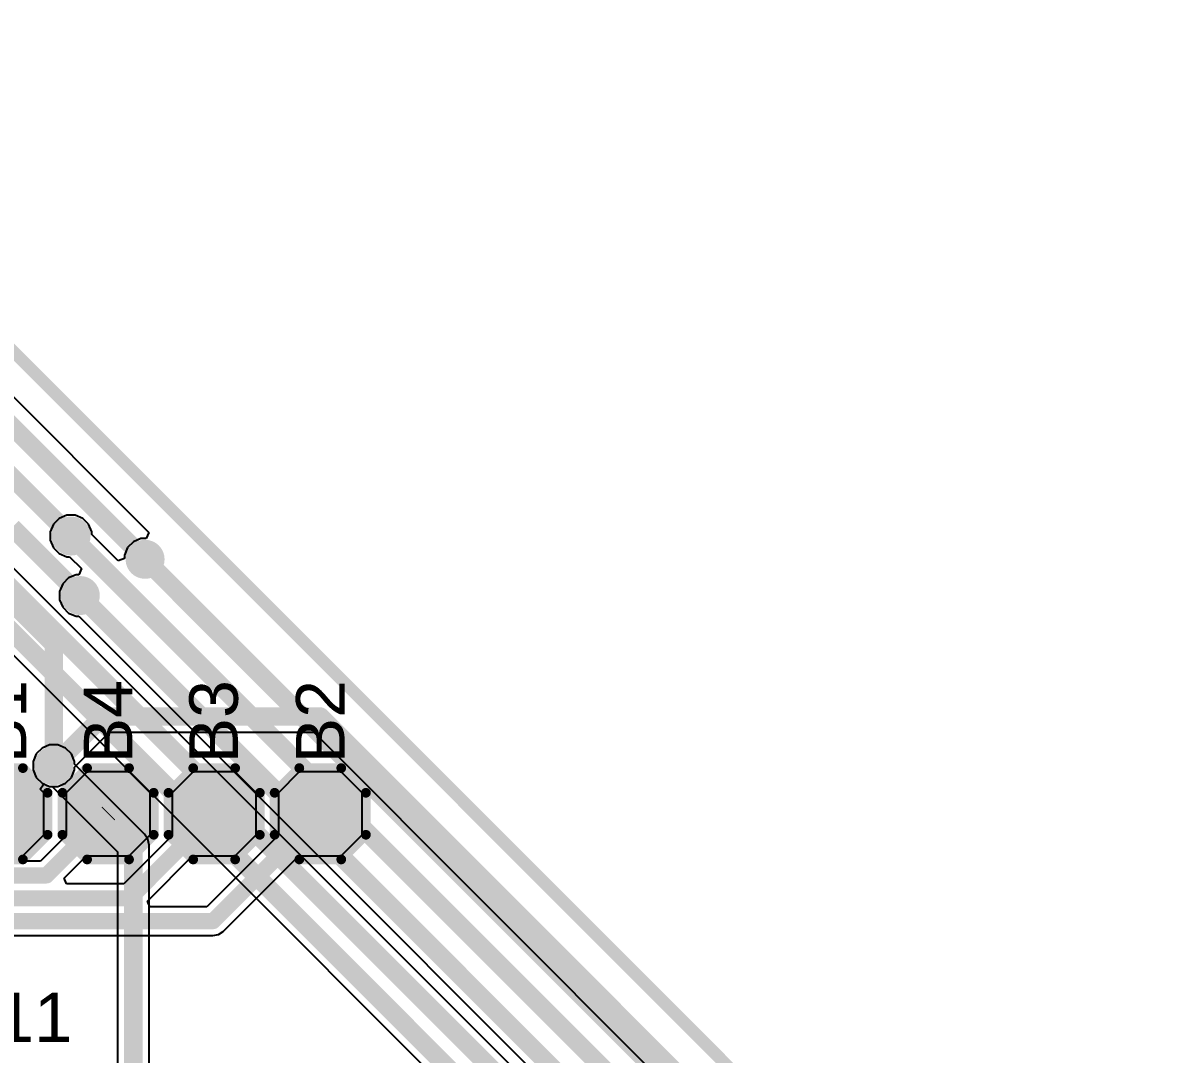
# Model space of a CAD drawing. Header units: millimetres. Extents: x -0.27 to 3.94, y -1.19 to 3.
# Drawn here: x 3.025 to 3.942, y 1.925 to 2.761 of the extents above; entities that cross this region are included whole.
import ezdxf

# ---------------------------------------------------------------- set-up
doc = ezdxf.new("R2010")
doc.units = ezdxf.units.MM
doc.header["$MEASUREMENT"] = 0
for name, color, linetype in [('BottomLayer', 5, 'Continuous'), ('BottomSolder', 6, 'Continuous'), ('Mechanical2', 216, 'Continuous'), ('TopLayer', 1, 'Continuous'), ('TopOverlay', 2, 'Continuous'), ('TopPaste', 8, 'Continuous'), ('TopSolder', 216, 'Continuous'), ('ViaHoleLayer', 16, 'Continuous')]:
    doc.layers.add(name, color=color, linetype=linetype)
doc.styles.add('Arial', font='', dxfattribs={"height": 0.2})
doc.styles.get('Arial').set_extended_font_data('Arial')

# ---------------------------------------------------------------- blocks, each defined once
blk = doc.blocks.new('T__________111')
at = {"layer": 'TopLayer'}
blk.add_hatch(color=1, dxfattribs=at).paths.add_polyline_path([(0.015, 0.03), (-0.015, 0.03), (-0.03, 0.015), (-0.03, -0.015), (-0.015, -0.03), (0.015, -0.03), (0.03, -0.015), (0.03, 0.015)])
at = {"layer": 'TopPaste'}
blk.add_hatch(color=8, dxfattribs=at).paths.add_polyline_path([(0.015, 0.03), (-0.015, 0.03), (-0.03, 0.015), (-0.03, -0.015), (-0.015, -0.03), (0.015, -0.03), (0.03, -0.015), (0.03, 0.015)])
at = {"layer": 'TopSolder'}
blk.add_hatch(color=216, dxfattribs=at).paths.add_polyline_path([(0.017, 0.034), (-0.017, 0.034), (-0.034, 0.017), (-0.034, -0.017), (-0.017, -0.034), (0.017, -0.034), (0.034, -0.017), (0.034, 0.017)])
at = {"layer": 'TopOverlay', "const_width": 0.00787}
for points in [[(-0.037, 0.017), (-0.017, 0.037)], [(-0.017, 0.037), (0.017, 0.037)], [(-0.017, 0.037), (0.017, 0.037)], [(0.017, 0.037), (0.037, 0.017)], [(-0.037, -0.017), (-0.037, 0.017)], [(0.037, -0.017), (0.037, 0.017)], [(-0.037, -0.017), (-0.017, -0.037)], [(0.017, -0.037), (0.037, -0.017)], [(-0.017, -0.037), (0.017, -0.037)], [(-0.017, -0.037), (0.017, -0.037)]]:
    blk.add_lwpolyline(points, dxfattribs=at)
at = {"layer": 'TopOverlay', "const_width": 0.00394}
for points in [[(-0.01897, 0.037, 1), (-0.01503, 0.037, 1)], [(-0.01897, 0.037, 1), (-0.01503, 0.037, 1)], [(-0.01897, 0.037, 1), (-0.01503, 0.037, 1)], [(0.01503, 0.037, 1), (0.01897, 0.037, 1)], [(0.01503, 0.037, 1), (0.01897, 0.037, 1)], [(0.01503, 0.037, 1), (0.01897, 0.037, 1)], [(-0.03897, 0.017, 1), (-0.03503, 0.017, 1)], [(-0.03897, 0.017, 1), (-0.03503, 0.017, 1)], [(0.03503, 0.017, 1), (0.03897, 0.017, 1)], [(0.03503, 0.017, 1), (0.03897, 0.017, 1)], [(-0.03897, -0.017, 1), (-0.03503, -0.017, 1)], [(-0.03897, -0.017, 1), (-0.03503, -0.017, 1)], [(0.03503, -0.017, 1), (0.03897, -0.017, 1)], [(0.03503, -0.017, 1), (0.03897, -0.017, 1)], [(-0.01897, -0.037, 1), (-0.01503, -0.037, 1)], [(-0.01897, -0.037, 1), (-0.01503, -0.037, 1)], [(-0.01897, -0.037, 1), (-0.01503, -0.037, 1)], [(0.01503, -0.037, 1), (0.01897, -0.037, 1)], [(0.01503, -0.037, 1), (0.01897, -0.037, 1)], [(0.01503, -0.037, 1), (0.01897, -0.037, 1)]]:
    blk.add_lwpolyline(points, format="xyb", close=True, dxfattribs=at)
blk = doc.blocks.new('T__________112')
at = {"layer": 'TopLayer'}
blk.add_hatch(color=1, dxfattribs=at).paths.add_polyline_path([(0.015, 0.03), (-0.015, 0.03), (-0.03, 0.015), (-0.03, -0.015), (-0.015, -0.03), (0.015, -0.03), (0.03, -0.015), (0.03, 0.015)])
at = {"layer": 'TopPaste'}
blk.add_hatch(color=8, dxfattribs=at).paths.add_polyline_path([(0.015, 0.03), (-0.015, 0.03), (-0.03, 0.015), (-0.03, -0.015), (-0.015, -0.03), (0.015, -0.03), (0.03, -0.015), (0.03, 0.015)])
at = {"layer": 'TopSolder'}
blk.add_hatch(color=216, dxfattribs=at).paths.add_polyline_path([(0.017, 0.034), (-0.017, 0.034), (-0.034, 0.017), (-0.034, -0.017), (-0.017, -0.034), (0.017, -0.034), (0.034, -0.017), (0.034, 0.017)])
at = {"layer": 'TopOverlay', "const_width": 0.00787}
for points in [[(-0.037, 0.017), (-0.017, 0.037)], [(-0.017, 0.037), (0.017, 0.037)], [(-0.017, 0.037), (0.017, 0.037)], [(0.017, 0.037), (0.037, 0.017)], [(-0.037, -0.017), (-0.037, 0.017)], [(0.037, -0.017), (0.037, 0.017)], [(-0.037, -0.017), (-0.017, -0.037)], [(0.017, -0.037), (0.037, -0.017)], [(-0.017, -0.037), (0.017, -0.037)], [(-0.017, -0.037), (0.017, -0.037)]]:
    blk.add_lwpolyline(points, dxfattribs=at)
at = {"layer": 'TopOverlay', "const_width": 0.00394}
for points in [[(-0.01897, 0.037, 1), (-0.01503, 0.037, 1)], [(-0.01897, 0.037, 1), (-0.01503, 0.037, 1)], [(-0.01897, 0.037, 1), (-0.01503, 0.037, 1)], [(0.01503, 0.037, 1), (0.01897, 0.037, 1)], [(0.01503, 0.037, 1), (0.01897, 0.037, 1)], [(0.01503, 0.037, 1), (0.01897, 0.037, 1)], [(-0.03897, 0.017, 1), (-0.03503, 0.017, 1)], [(-0.03897, 0.017, 1), (-0.03503, 0.017, 1)], [(0.03503, 0.017, 1), (0.03897, 0.017, 1)], [(0.03503, 0.017, 1), (0.03897, 0.017, 1)], [(-0.03897, -0.017, 1), (-0.03503, -0.017, 1)], [(-0.03897, -0.017, 1), (-0.03503, -0.017, 1)], [(0.03503, -0.017, 1), (0.03897, -0.017, 1)], [(0.03503, -0.017, 1), (0.03897, -0.017, 1)], [(-0.01897, -0.037, 1), (-0.01503, -0.037, 1)], [(-0.01897, -0.037, 1), (-0.01503, -0.037, 1)], [(-0.01897, -0.037, 1), (-0.01503, -0.037, 1)], [(0.01503, -0.037, 1), (0.01897, -0.037, 1)], [(0.01503, -0.037, 1), (0.01897, -0.037, 1)], [(0.01503, -0.037, 1), (0.01897, -0.037, 1)]]:
    blk.add_lwpolyline(points, format="xyb", close=True, dxfattribs=at)
blk = doc.blocks.new('T__________113')
at = {"layer": 'TopLayer'}
blk.add_hatch(color=1, dxfattribs=at).paths.add_polyline_path([(0.015, 0.03), (-0.015, 0.03), (-0.03, 0.015), (-0.03, -0.015), (-0.015, -0.03), (0.015, -0.03), (0.03, -0.015), (0.03, 0.015)])
at = {"layer": 'TopPaste'}
blk.add_hatch(color=8, dxfattribs=at).paths.add_polyline_path([(0.015, 0.03), (-0.015, 0.03), (-0.03, 0.015), (-0.03, -0.015), (-0.015, -0.03), (0.015, -0.03), (0.03, -0.015), (0.03, 0.015)])
at = {"layer": 'TopSolder'}
blk.add_hatch(color=216, dxfattribs=at).paths.add_polyline_path([(0.017, 0.034), (-0.017, 0.034), (-0.034, 0.017), (-0.034, -0.017), (-0.017, -0.034), (0.017, -0.034), (0.034, -0.017), (0.034, 0.017)])
at = {"layer": 'TopOverlay', "const_width": 0.00787}
for points in [[(-0.037, 0.017), (-0.017, 0.037)], [(-0.017, 0.037), (0.017, 0.037)], [(-0.017, 0.037), (0.017, 0.037)], [(0.017, 0.037), (0.037, 0.017)], [(-0.037, -0.017), (-0.037, 0.017)], [(0.037, -0.017), (0.037, 0.017)], [(-0.037, -0.017), (-0.017, -0.037)], [(0.017, -0.037), (0.037, -0.017)], [(-0.017, -0.037), (0.017, -0.037)], [(-0.017, -0.037), (0.017, -0.037)]]:
    blk.add_lwpolyline(points, dxfattribs=at)
at = {"layer": 'TopOverlay', "const_width": 0.00394}
for points in [[(-0.01897, 0.037, 1), (-0.01503, 0.037, 1)], [(-0.01897, 0.037, 1), (-0.01503, 0.037, 1)], [(-0.01897, 0.037, 1), (-0.01503, 0.037, 1)], [(0.01503, 0.037, 1), (0.01897, 0.037, 1)], [(0.01503, 0.037, 1), (0.01897, 0.037, 1)], [(0.01503, 0.037, 1), (0.01897, 0.037, 1)], [(-0.03897, 0.017, 1), (-0.03503, 0.017, 1)], [(-0.03897, 0.017, 1), (-0.03503, 0.017, 1)], [(0.03503, 0.017, 1), (0.03897, 0.017, 1)], [(0.03503, 0.017, 1), (0.03897, 0.017, 1)], [(-0.03897, -0.017, 1), (-0.03503, -0.017, 1)], [(-0.03897, -0.017, 1), (-0.03503, -0.017, 1)], [(0.03503, -0.017, 1), (0.03897, -0.017, 1)], [(0.03503, -0.017, 1), (0.03897, -0.017, 1)], [(-0.01897, -0.037, 1), (-0.01503, -0.037, 1)], [(-0.01897, -0.037, 1), (-0.01503, -0.037, 1)], [(-0.01897, -0.037, 1), (-0.01503, -0.037, 1)], [(0.01503, -0.037, 1), (0.01897, -0.037, 1)], [(0.01503, -0.037, 1), (0.01897, -0.037, 1)], [(0.01503, -0.037, 1), (0.01897, -0.037, 1)]]:
    blk.add_lwpolyline(points, format="xyb", close=True, dxfattribs=at)
blk = doc.blocks.new('T__________114')
at = {"layer": 'TopLayer'}
blk.add_hatch(color=1, dxfattribs=at).paths.add_polyline_path([(0.015, 0.03), (-0.015, 0.03), (-0.03, 0.015), (-0.03, -0.015), (-0.015, -0.03), (0.015, -0.03), (0.03, -0.015), (0.03, 0.015)])
at = {"layer": 'TopPaste'}
blk.add_hatch(color=8, dxfattribs=at).paths.add_polyline_path([(0.015, 0.03), (-0.015, 0.03), (-0.03, 0.015), (-0.03, -0.015), (-0.015, -0.03), (0.015, -0.03), (0.03, -0.015), (0.03, 0.015)])
at = {"layer": 'TopSolder'}
blk.add_hatch(color=216, dxfattribs=at).paths.add_polyline_path([(0.017, 0.034), (-0.017, 0.034), (-0.034, 0.017), (-0.034, -0.017), (-0.017, -0.034), (0.017, -0.034), (0.034, -0.017), (0.034, 0.017)])
at = {"layer": 'TopOverlay', "const_width": 0.00787}
for points in [[(-0.037, 0.017), (-0.017, 0.037)], [(-0.017, 0.037), (0.017, 0.037)], [(-0.017, 0.037), (0.017, 0.037)], [(0.017, 0.037), (0.037, 0.017)], [(-0.037, -0.017), (-0.037, 0.017)], [(0.037, -0.017), (0.037, 0.017)], [(-0.037, -0.017), (-0.017, -0.037)], [(0.017, -0.037), (0.037, -0.017)], [(-0.017, -0.037), (0.017, -0.037)], [(-0.017, -0.037), (0.017, -0.037)]]:
    blk.add_lwpolyline(points, dxfattribs=at)
at = {"layer": 'TopOverlay', "const_width": 0.00394}
for points in [[(-0.01897, 0.037, 1), (-0.01503, 0.037, 1)], [(-0.01897, 0.037, 1), (-0.01503, 0.037, 1)], [(-0.01897, 0.037, 1), (-0.01503, 0.037, 1)], [(0.01503, 0.037, 1), (0.01897, 0.037, 1)], [(0.01503, 0.037, 1), (0.01897, 0.037, 1)], [(0.01503, 0.037, 1), (0.01897, 0.037, 1)], [(-0.03897, 0.017, 1), (-0.03503, 0.017, 1)], [(-0.03897, 0.017, 1), (-0.03503, 0.017, 1)], [(0.03503, 0.017, 1), (0.03897, 0.017, 1)], [(0.03503, 0.017, 1), (0.03897, 0.017, 1)], [(-0.03897, -0.017, 1), (-0.03503, -0.017, 1)], [(-0.03897, -0.017, 1), (-0.03503, -0.017, 1)], [(0.03503, -0.017, 1), (0.03897, -0.017, 1)], [(0.03503, -0.017, 1), (0.03897, -0.017, 1)], [(-0.01897, -0.037, 1), (-0.01503, -0.037, 1)], [(-0.01897, -0.037, 1), (-0.01503, -0.037, 1)], [(-0.01897, -0.037, 1), (-0.01503, -0.037, 1)], [(0.01503, -0.037, 1), (0.01897, -0.037, 1)], [(0.01503, -0.037, 1), (0.01897, -0.037, 1)], [(0.01503, -0.037, 1), (0.01897, -0.037, 1)]]:
    blk.add_lwpolyline(points, format="xyb", close=True, dxfattribs=at)

msp = doc.modelspace()

# ---------------------------------------------------------------- hatches: boundary and pattern name
at = {"layer": 'BottomLayer'}
h = msp.add_hatch(color=5, dxfattribs=at)
edge = h.paths.add_edge_path()
edge.add_arc((3.064, 2.345), 0.01181, 0, 360)
h = msp.add_hatch(color=5, dxfattribs=at)
edge = h.paths.add_edge_path()
edge.add_arc((3.124, 2.32615), 0.01181, 0, 360)
h = msp.add_hatch(color=5, dxfattribs=at)
edge = h.paths.add_edge_path()
edge.add_arc((3.0715, 2.29679), 0.01181, 0, 360)
h = msp.add_hatch(color=5, dxfattribs=at)
edge = h.paths.add_edge_path()
edge.add_arc((3.05, 2.159), 0.01181, 0, 360)
at = {"layer": 'BottomSolder'}
h = msp.add_hatch(color=6, dxfattribs=at)
edge = h.paths.add_edge_path()
edge.add_arc((3.064, 2.345), 0.01581, 0, 360)
h = msp.add_hatch(color=6, dxfattribs=at)
edge = h.paths.add_edge_path()
edge.add_arc((3.124, 2.32615), 0.01581, 0, 360)
h = msp.add_hatch(color=6, dxfattribs=at)
edge = h.paths.add_edge_path()
edge.add_arc((3.0715, 2.29679), 0.01581, 0, 360)
h = msp.add_hatch(color=6, dxfattribs=at)
edge = h.paths.add_edge_path()
edge.add_arc((3.05, 2.159), 0.01581, 0, 360)
at = {"layer": 'TopLayer'}
h = msp.add_hatch(color=1, dxfattribs=at)
edge = h.paths.add_edge_path()
edge.add_arc((3.064, 2.345), 0.01181, 0, 360)
h = msp.add_hatch(color=1, dxfattribs=at)
edge = h.paths.add_edge_path()
edge.add_arc((3.124, 2.32615), 0.01181, 0, 360)
h = msp.add_hatch(color=1, dxfattribs=at)
edge = h.paths.add_edge_path()
edge.add_arc((3.0715, 2.29679), 0.01181, 0, 360)
h = msp.add_hatch(color=1, dxfattribs=at)
edge = h.paths.add_edge_path()
edge.add_arc((3.05, 2.159), 0.01181, 0, 360)
at = {"layer": 'TopSolder'}
h = msp.add_hatch(color=216, dxfattribs=at)
edge = h.paths.add_edge_path()
edge.add_arc((3.064, 2.345), 0.01581, 0, 360)
h = msp.add_hatch(color=216, dxfattribs=at)
edge = h.paths.add_edge_path()
edge.add_arc((3.124, 2.32615), 0.01581, 0, 360)
h = msp.add_hatch(color=216, dxfattribs=at)
edge = h.paths.add_edge_path()
edge.add_arc((3.0715, 2.29679), 0.01581, 0, 360)
h = msp.add_hatch(color=216, dxfattribs=at)
edge = h.paths.add_edge_path()
edge.add_arc((3.05, 2.159), 0.01581, 0, 360)
at = {"layer": 'ViaHoleLayer'}
h = msp.add_hatch(color=16, dxfattribs=at)
edge = h.paths.add_edge_path()
edge.add_arc((3.064, 2.345), 0.00591, 0, 360)
h = msp.add_hatch(color=16, dxfattribs=at)
edge = h.paths.add_edge_path()
edge.add_arc((3.124, 2.32615), 0.00591, 0, 360)
h = msp.add_hatch(color=16, dxfattribs=at)
edge = h.paths.add_edge_path()
edge.add_arc((3.0715, 2.29679), 0.00591, 0, 360)
h = msp.add_hatch(color=16, dxfattribs=at)
edge = h.paths.add_edge_path()
edge.add_arc((3.05, 2.159), 0.00591, 0, 360)

# ---------------------------------------------------------------- linework, layer by layer
at = {"layer": 'BottomLayer'}
for p, q in [((2.745, 2.73), (3.12704, 2.34796)), ((3.4279, 1.90839), (2.81727, 2.51901)), ((2.88275, 2.38298), (3.37626, 1.88947)), ((3.05448, 2.35925), (3.04975, 2.35452)), ((3.06066, 2.36181), (3.05448, 2.35925)), ((3.06734, 2.36181), (3.06066, 2.36181)), ((3.07352, 2.35925), (3.06734, 2.36181)), ((3.07825, 2.35452), (3.07352, 2.35925)), ((3.04975, 2.35452), (3.04719, 2.34834)), ((3.04719, 2.34834), (3.04719, 2.34166)), ((3.08081, 2.34834), (3.07825, 2.35452)), ((3.08081, 2.34621), (3.08081, 2.34834)), ((3.04719, 2.34166), (3.04975, 2.33548)), ((3.10219, 2.32484), (3.08081, 2.34621)), ((3.11448, 2.3404), (3.10975, 2.33567)), ((3.12066, 2.34296), (3.11448, 2.3404)), ((3.12497, 2.34296), (3.12066, 2.34296)), ((3.12704, 2.34796), (3.12497, 2.34296)), ((3.04975, 2.33548), (3.05448, 2.33075)), ((3.05448, 2.33075), (3.06066, 2.32819)), ((3.10975, 2.33567), (3.10719, 2.32949)), ((3.06066, 2.32819), (3.06279, 2.32819)), ((3.06279, 2.32819), (3.07238, 2.3186)), ((3.10719, 2.32691), (3.10219, 2.32484)), ((3.10719, 2.32949), (3.10719, 2.32691)), ((3.06816, 2.3136), (3.06198, 2.31104)), ((3.07031, 2.3136), (3.06816, 2.3136)), ((3.07238, 2.3186), (3.07031, 2.3136)), ((3.05725, 2.30631), (3.05469, 2.30013)), ((3.06198, 2.31104), (3.05725, 2.30631)), ((3.05469, 2.30013), (3.05469, 2.29344)), ((3.05469, 2.29344), (3.05725, 2.28726)), ((3.05725, 2.28726), (3.06198, 2.28254)), ((3.06198, 2.28254), (3.06816, 2.27998)), ((3.06816, 2.27998), (3.07029, 2.27998)), ((3.07029, 2.27998), (3.44726, 1.90301)), ((3.04666, 2.17581), (3.04048, 2.17325)), ((3.05334, 2.17581), (3.04666, 2.17581)), ((3.05952, 2.17325), (3.05334, 2.17581)), ((3.03575, 2.16852), (3.03319, 2.16234)), ((3.04048, 2.17325), (3.03575, 2.16852)), ((3.06425, 2.16852), (3.05952, 2.17325)), ((3.06681, 2.16234), (3.06425, 2.16852)), ((3.03319, 2.16234), (3.03319, 2.15566)), ((3.03319, 2.15566), (3.03575, 2.14948)), ((3.06681, 2.16021), (3.06681, 2.16234)), ((3.12354, 2.10349), (3.06681, 2.16021)), ((3.03575, 2.14948), (3.04048, 2.14475)), ((3.04048, 2.14475), (3.04666, 2.14219)), ((3.04666, 2.14219), (3.04879, 2.14219)), ((3.04879, 2.14219), (3.10178, 2.08919)), ((3.1263, 2.09935), (3.12354, 2.10349)), ((3.12727, 2.09447), (3.1263, 2.09935)), ((3.12727, 0.72077), (3.12727, 2.09447)), ((3.10178, 2.08919), (3.10178, 0.71549))]:
    msp.add_line(p, q, dxfattribs=at)
at = {"layer": 'BottomLayer', "const_width": 0.015}
for points in [[(2.80826, 2.51), (3.41888, 1.89938)], [(2.7992, 2.48455), (3.389, 1.89475)], [(3.064, 2.345), (3.575, 1.834)], [(3.064, 2.341), (3.064, 2.345)], [(3.124, 2.32615), (3.819, 1.63115)], [(3.0715, 2.29679), (3.46, 1.90829)], [(3.05, 2.159), (3.11453, 2.09447)], [(3.11453, 0.71549), (3.11453, 2.09447)]]:
    msp.add_lwpolyline(points, dxfattribs=at)
at = {"layer": 'BottomLayer', "const_width": 0.0075}
for points in [[(3.06025, 2.345, 1), (3.06775, 2.345, 1)], [(3.06025, 2.345, 1), (3.06775, 2.345, 1)], [(3.06025, 2.341, 1), (3.06775, 2.341, 1)], [(3.12025, 2.32615, 1), (3.12775, 2.32615, 1)], [(3.06775, 2.29679, 1), (3.07525, 2.29679, 1)], [(3.04625, 2.159, 1), (3.05375, 2.159, 1)], [(3.11078, 2.09447, 1), (3.11828, 2.09447, 1)], [(3.11078, 2.09447, 1), (3.11828, 2.09447, 1)]]:
    msp.add_lwpolyline(points, format="xyb", close=True, dxfattribs=at)
at = {"layer": 'Mechanical2', "const_width": 0.01}
msp.add_lwpolyline([(2.7559, 2.7559), (3.937, 1.5748)], dxfattribs=at)
at = {"layer": 'TopLayer'}
for p, q in [((3.06681, 2.15779), (3.09503, 2.18601)), ((3.09503, 2.18601), (3.26072, 2.18601)), ((3.26072, 2.18601), (3.8742, 1.57253)), ((3.06425, 2.14948), (3.06681, 2.15566)), ((3.06681, 2.15566), (3.06681, 2.15779)), ((3.05952, 2.14475), (3.06425, 2.14948)), ((3.077, 2.154), (3.06, 2.137)), ((3.111, 2.154), (3.077, 2.154)), ((3.128, 2.137), (3.111, 2.154)), ((3.163, 2.154), (3.146, 2.137)), ((3.197, 2.154), (3.163, 2.154)), ((3.214, 2.137), (3.197, 2.154)), ((3.249, 2.154), (3.232, 2.137)), ((3.283, 2.154), (3.249, 2.154)), ((3.3, 2.137), (3.283, 2.154)), ((3.03909, 2.13991), (3.04192, 2.14415)), ((3.042, 2.137), (3.03909, 2.13991)), ((3.04192, 2.14415), (3.04666, 2.14219)), ((3.04666, 2.14219), (3.05334, 2.14219)), ((3.05334, 2.14219), (3.05952, 2.14475)), ((3.042, 2.103), (3.042, 2.137)), ((3.06, 2.137), (3.06, 2.103)), ((3.128, 2.103), (3.128, 2.137)), ((3.146, 2.137), (3.146, 2.103)), ((3.214, 2.103), (3.214, 2.137)), ((3.232, 2.137), (3.232, 2.103)), ((3.3, 2.103), (3.3, 2.137)), ((3.02573, 2.08673), (3.042, 2.103)), ((3.06021, 2.10279), (3.03915, 2.08173)), ((3.06, 2.103), (3.06021, 2.10279)), ((3.14621, 2.10279), (3.10665, 2.06323)), ((3.111, 2.086), (3.128, 2.103)), ((3.146, 2.103), (3.14621, 2.10279)), ((3.23221, 2.10279), (3.17414, 2.04473)), ((3.197, 2.086), (3.214, 2.103)), ((3.232, 2.103), (3.23221, 2.10279)), ((3.283, 2.086), (3.3, 2.103)), ((3.02677, 2.08173), (3.02573, 2.08673)), ((3.05843, 2.06785), (3.07679, 2.08621)), ((3.07679, 2.08621), (3.077, 2.086)), ((3.077, 2.086), (3.111, 2.086)), ((3.12593, 2.04934), (3.16279, 2.08621)), ((3.16279, 2.08621), (3.163, 2.086)), ((3.163, 2.086), (3.197, 2.086)), ((3.18729, 2.02471), (3.24879, 2.08621)), ((3.24879, 2.08621), (3.249, 2.086)), ((3.249, 2.086), (3.283, 2.086)), ((3.03915, 2.08173), (3.02677, 2.08173)), ((3.06034, 2.06323), (3.05843, 2.06785)), ((3.10665, 2.06323), (3.06034, 2.06323)), ((3.12784, 2.04473), (3.12593, 2.04934)), ((3.17414, 2.04473), (3.12784, 2.04473)), ((2.91522, 2.02127), (3.179, 2.02127)), ((3.179, 2.02127), (3.18349, 2.02217)), ((3.18349, 2.02217), (3.18729, 2.02471))]:
    msp.add_line(p, q, dxfattribs=at)
for points, const_width in [([(2.99815, 2.452), (3.124, 2.32615)], 0.015), ([(3.007, 2.402), (3.064, 2.345)], 0.015), ([(3.01629, 2.352), (3.0715, 2.29679)], 0.015), ([(2.98133, 2.32615), (3.05, 2.25748)], 0.015), ([(3.05, 2.159), (3.05, 2.25748)], 0.015), ([(3.05, 2.159), (3.08975, 2.19875)], 0.015), ([(3.08975, 2.19875), (3.266, 2.19875)], 0.015), ([(3.266, 2.19875), (3.90591, 1.55884)], 0.015), ([(3.094, 2.12), (3.0945, 2.1205)], 0.015), ([(3.04401, 2.07001), (3.094, 2.12)], 0.013), ([(3.1115, 2.0515), (3.18, 2.12)], 0.013), ([(3.179, 2.033), (3.266, 2.12)], 0.013), ([(2.8179, 2.07001), (3.04401, 2.07001)], 0.013), ([(2.79947, 2.0515), (3.1115, 2.0515)], 0.013), ([(2.78487, 2.033), (3.179, 2.033)], 0.013)]:
    msp.add_lwpolyline(points, dxfattribs=dict(at, const_width=const_width))
for points, const_width in [([(3.06025, 2.345, 1), (3.06775, 2.345, 1)], 0.0075), ([(3.12025, 2.32615, 1), (3.12775, 2.32615, 1)], 0.0075), ([(3.06775, 2.29679, 1), (3.07525, 2.29679, 1)], 0.0075), ([(3.04625, 2.25748, 1), (3.05375, 2.25748, 1)], 0.0075), ([(3.04625, 2.25748, 1), (3.05375, 2.25748, 1)], 0.0075), ([(3.086, 2.19875, 1), (3.0935, 2.19875, 1)], 0.0075), ([(3.086, 2.19875, 1), (3.0935, 2.19875, 1)], 0.0075), ([(3.26225, 2.19875, 1), (3.26975, 2.19875, 1)], 0.0075), ([(3.26225, 2.19875, 1), (3.26975, 2.19875, 1)], 0.0075), ([(3.04625, 2.159, 1), (3.05375, 2.159, 1)], 0.0075), ([(3.04625, 2.159, 1), (3.05375, 2.159, 1)], 0.0075), ([(3.09075, 2.1205, 1), (3.09825, 2.1205, 1)], 0.0075), ([(3.09025, 2.12, 1), (3.09775, 2.12, 1)], 0.0075), ([(3.09075, 2.12, 1), (3.09725, 2.12, 1)], 0.0065), ([(3.17675, 2.12, 1), (3.18325, 2.12, 1)], 0.0065), ([(3.26275, 2.12, 1), (3.26925, 2.12, 1)], 0.0065), ([(3.04076, 2.07001, 1), (3.04726, 2.07001, 1)], 0.0065), ([(3.04076, 2.07001, 1), (3.04726, 2.07001, 1)], 0.0065), ([(3.10825, 2.0515, 1), (3.11475, 2.0515, 1)], 0.0065), ([(3.10825, 2.0515, 1), (3.11475, 2.0515, 1)], 0.0065), ([(3.17575, 2.033, 1), (3.18225, 2.033, 1)], 0.0065), ([(3.17575, 2.033, 1), (3.18225, 2.033, 1)], 0.0065)]:
    msp.add_lwpolyline(points, format="xyb", close=True, dxfattribs=dict(at, const_width=const_width))

# ---------------------------------------------------------------- block references
for name, p in [('T__________111', (3.008, 2.12)), ('T__________114', (3.094, 2.12)), ('T__________113', (3.18, 2.12)), ('T__________112', (3.266, 2.12))]:
    msp.add_blockref(name, p)

# ---------------------------------------------------------------- texts
at = {"layer": 'TopOverlay', "style": 'Arial'}
for s, p in [('B1', (3.02769, 2.16102)), ('B4', (3.11369, 2.16102)), ('B3', (3.19921, 2.16102)), ('B2', (3.28569, 2.16102))]:
    msp.add_text(s, height=0.03937, rotation=90, dxfattribs=at).set_placement(p)
msp.add_text('U11', height=0.04, dxfattribs=at).set_placement((2.96268, 1.93501))

doc.saveas('drawing.dxf')
